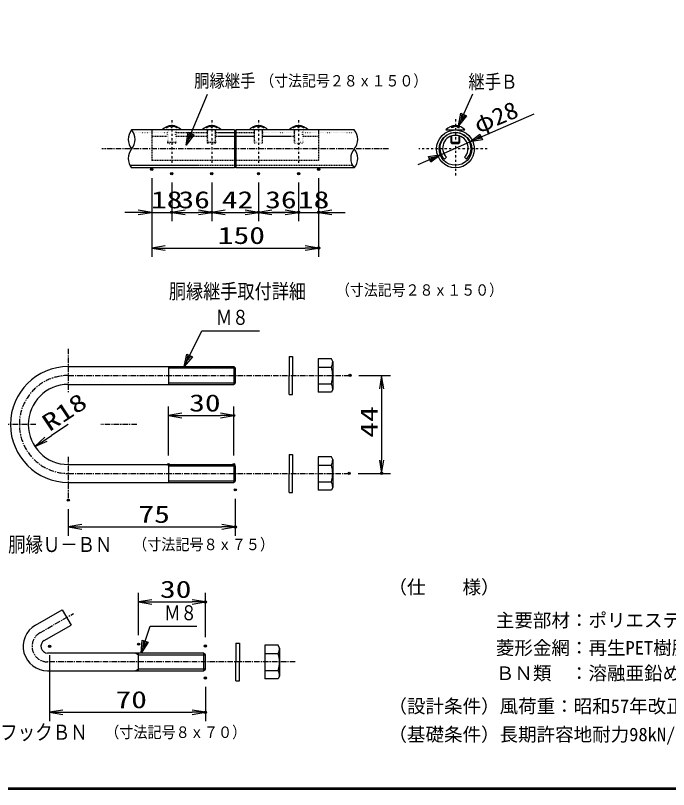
# Model space of a CAD drawing. Units: millimetres, scale not verified, with parts at other scales. Extents: x -2950 to 2950, y -2100 to 2100.
# Drawn here: x -614 to 853, y -1950 to -212 of the extents above; entities that cross this region are included whole.
import ezdxf
from ezdxf.enums import TextEntityAlignment as Align

# ---------------------------------------------------------------- set-up
doc = ezdxf.new("R2010")
doc.units = ezdxf.units.MM
doc.header["$LTSCALE"] = 10
doc.header["$PDMODE"] = 32
doc.header["$PDSIZE"] = 5
for name, pattern in [('USER1', [2, 1.25, -0.25, 0.25, -0.25]), ('USER2', [0.26, 0.01, -0.25]), ('USER3', [1.01, 0.5, -0.25, 0.01, -0.25]), ('USER4', [0.375, 0.25, -0.125])]:
    doc.linetypes.add(name, pattern=pattern)
for name, color, linetype, lineweight in [('0-0_1', 7, 'Continuous', 25), ('0-2_0', 7, 'Continuous', 25), ('0-4_EXTCNT-L', 4, 'Continuous', 25), ('0-5_WAKU', 7, 'Continuous', 25), ('0-6_D-TTL-TXT', 7, 'Continuous', 25)]:
    doc.layers.add(name, color=color, linetype=linetype, lineweight=lineweight)
doc.layers.add('0-3_DEFPOINTS', color=7, linetype='Continuous')
doc.styles.add('ＭＳ ゴシック', font='')
doc.styles.get('ＭＳ ゴシック').set_extended_font_data('MS Gothic')

# ---------------------------------------------------------------- blocks, each defined once
blk = doc.blocks.new('DARROWS')
at = {"layer": '0-2_0', "color": 2}
blk.add_line((0, 0), (-9.991, 0), dxfattribs=at)
blk.add_lwpolyline([(-10, -1.667), (0, 0), (-10, 1.667)], dxfattribs=at)

msp = doc.modelspace()

# ---------------------------------------------------------------- linework, layer by layer
at = {"layer": '0-0_1', "color": 4}
for p, q in [((-230.89, -502.82), (-183.15, -388.98)), ((380.95, -459.97), (413.13, -388)), ((406.11, -495.81), (550.64, -432.58)), ((366.05, -469.85), (366.05, -469.09)), ((382.04, -469.09), (382.04, -469.85)), ((366.05, -499.09), (366.05, -482.22)), ((382.04, -482.22), (382.04, -499.09)), ((341.98, -523.87), (406.11, -495.81)), ((-270.63, -1003.47), (-120.63, -1003.47)), ((-270.63, -1036.97), (-120.63, -1036.97)), ((-270.63, -1223.47), (-120.63, -1223.47)), ((-270.63, -1256.97), (-120.63, -1256.97)), ((-344.66, -1643.44), (-337.74, -1647.44)), ((-337.74, -1647.44), (-187.74, -1647.44)), ((-337.74, -1679.44), (-344.66, -1683.44)), ((-187.74, -1679.44), (-337.74, -1679.44))]:
    msp.add_line(p, q, dxfattribs=at)
at = {"layer": '0-0_1', "color": 4, "linetype": 'USER3'}
for p, q in [((-263.38, -447.09), (-263.38, -547.09)), ((-173.38, -447.09), (-173.38, -547.09)), ((-68.38, -447.09), (-68.38, -547.09)), ((21.62, -447.09), (21.62, -547.09)), ((374.05, -445), (374.05, -571.46)), ((445.5, -511.59), (291.92, -511.59))]:
    msp.add_line(p, q, dxfattribs=at)
at = {"layer": '0-0_1'}
for p, q in [((-122.13, -469.09), (-353.38, -469.09)), ((-275.8, -463.59), (-277.61, -463.59)), ((-265.25, -463.09), (-265.25, -462.41)), ((-264.75, -463.59), (-262, -463.59)), ((-261.5, -463.09), (-261.5, -462.41)), ((-249.14, -463.59), (-250.96, -463.59)), ((-185.8, -463.59), (-187.61, -463.59)), ((-175.25, -463.09), (-175.25, -462.41)), ((-174.75, -463.59), (-172, -463.59)), ((-171.5, -463.09), (-171.5, -462.41)), ((-159.14, -463.59), (-160.96, -463.59)), ((-122.13, -469.09), (-122.13, -554.09)), ((146.62, -469.09), (-119.63, -469.09)), ((-119.63, -469.09), (-119.63, -554.09)), ((-80.8, -463.59), (-82.61, -463.59)), ((-70.25, -463.09), (-70.25, -462.41)), ((-69.75, -463.59), (-67, -463.59)), ((-66.5, -463.09), (-66.5, -462.41)), ((-54.14, -463.59), (-55.96, -463.59)), ((9.2, -463.59), (7.39, -463.59)), ((19.75, -463.09), (19.75, -462.41)), ((20.25, -463.59), (23, -463.59)), ((23.5, -463.09), (23.5, -462.41)), ((35.86, -463.59), (34.04, -463.59)), ((352.79, -469.09), (395.3, -469.09)), ((364.05, -469.09), (364.05, -470.28)), ((368.45, -463.59), (364.55, -463.59)), ((379.64, -463.59), (383.54, -463.59)), ((384.04, -470.28), (384.04, -469.09)), ((-122.13, -474.84), (-119.63, -474.84)), ((-122.13, -474.84), (-119.63, -474.84)), ((364.05, -482.88), (364.05, -497.09)), ((366.05, -499.09), (382.04, -499.09)), ((-119.63, -537.57), (-122.13, -537.57)), ((-119.63, -537.57), (-122.13, -537.57)), ((349.3, -534.59), (353.72, -530.17)), ((394.37, -530.17), (398.79, -534.59)), ((-122.13, -554.09), (-353.38, -554.09)), ((146.62, -554.09), (-119.63, -554.09)), ((95.37, -982.61), (65.76, -982.61)), ((65.76, -982.61), (65.76, -1057.61)), ((98.26, -988.86), (95.37, -982.61)), ((-495.63, -1000.22), (-123.88, -1000.22)), ((-270.63, -1000.22), (-270.63, -1040.22)), ((-120.63, -1003.47), (-123.88, -1000.22)), ((-123.88, -1000.22), (-123.88, -1040.22)), ((-120.63, -1003.47), (-120.63, -1036.97)), ((65.76, -1001.37), (95.37, -1001.37)), ((-495.63, -1040.22), (-123.88, -1040.22)), ((-120.63, -1036.97), (-123.88, -1040.22)), ((65.76, -1038.84), (95.37, -1038.84)), ((95.37, -1202.61), (65.76, -1202.61)), ((65.76, -1202.61), (65.76, -1277.61)), ((98.26, -1208.86), (95.37, -1202.61)), ((-495.63, -1220.22), (-123.88, -1220.22)), ((-270.63, -1220.22), (-270.63, -1260.22)), ((-120.63, -1223.47), (-123.88, -1220.22)), ((-123.88, -1220.22), (-123.88, -1260.22)), ((-120.63, -1223.47), (-120.63, -1256.97)), ((65.76, -1221.37), (95.37, -1221.37)), ((-495.63, -1260.22), (-123.88, -1260.22)), ((-120.63, -1256.97), (-123.88, -1260.22)), ((65.76, -1258.84), (95.37, -1258.84)), ((-569.61, -1580.81), (-509.53, -1546.12)), ((-509.53, -1546.12), (-489.53, -1580.76)), ((-549.61, -1615.45), (-489.53, -1580.76)), ((-53.85, -1626.05), (-53.85, -1701.05)), ((-24.23, -1626.05), (-53.85, -1626.05)), ((-21.35, -1632.3), (-24.23, -1626.05)), ((-337.74, -1683.44), (-337.74, -1643.44)), ((-187.74, -1679.44), (-187.74, -1647.44)), ((-53.85, -1644.81), (-24.23, -1644.81)), ((-542.11, -1683.44), (-191.74, -1683.44)), ((-53.85, -1682.29), (-24.23, -1682.29))]:
    msp.add_line(p, q, dxfattribs=at)
at = {"layer": '0-0_1', "linetype": 'USER4'}
for p, q in [((-308.38, -469.09), (-308.38, -537.57)), ((-183.38, -469.09), (-183.38, -497.09)), ((-78.38, -469.09), (-78.38, -497.09)), ((11.62, -469.09), (11.62, -497.09)), ((66.62, -469.09), (66.62, -537.57)), ((-308.38, -482.84), (-273.38, -482.84)), ((-253.38, -474.84), (-183.38, -474.84)), ((-253.38, -482.84), (-183.38, -482.84)), ((-163.38, -474.84), (-122.13, -474.84)), ((-163.38, -482.84), (-78.38, -482.84)), ((-119.63, -474.84), (-78.38, -474.84)), ((-58.38, -482.84), (11.62, -482.84)), ((31.62, -482.84), (66.62, -482.84)), ((-253.38, -497.09), (-273.38, -497.09)), ((-255.38, -499.09), (-253.38, -497.09)), ((-122.13, -537.57), (-308.38, -537.57)), ((66.62, -537.57), (-119.63, -537.57)), ((-357.32, -548.34), (-122.13, -548.34)), ((-119.63, -548.34), (142.68, -548.34))]:
    msp.add_line(p, q, dxfattribs=at)
at = {"layer": '0-0_1', "linetype": 'USER2'}
for p, q in [((-273.38, -469.09), (-273.38, -497.09)), ((-253.38, -497.09), (-253.38, -469.09)), ((-349.44, -474.84), (-273.38, -474.84)), ((-58.38, -474.84), (11.62, -474.84)), ((31.62, -474.84), (150.56, -474.84)), ((-273.38, -497.09), (-271.38, -499.09)), ((-271.38, -499.09), (-255.38, -499.09)), ((-181.38, -499.09), (-165.38, -499.09)), ((-76.38, -499.09), (-60.38, -499.09)), ((13.62, -499.09), (29.62, -499.09))]:
    msp.add_line(p, q, dxfattribs=at)
at = {"layer": '0-0_1', "color": 4, "linetype": 'USER2'}
for p, q in [((-271.38, -499.09), (-271.38, -469.09)), ((-255.38, -469.09), (-255.38, -499.09)), ((-181.38, -499.09), (-181.38, -469.09)), ((-76.38, -499.09), (-76.38, -469.09)), ((13.62, -499.09), (13.62, -469.09)), ((29.62, -469.09), (29.62, -499.09))]:
    msp.add_line(p, q, dxfattribs=at)
at = {"layer": '0-0_1', "color": 4, "linetype": 'USER4'}
for p, q in [((-165.38, -469.09), (-165.38, -499.09)), ((-60.38, -469.09), (-60.38, -499.09))]:
    msp.add_line(p, q, dxfattribs=at)
at = {"layer": '0-0_1', "color": 4, "linetype": 'USER1'}
for p, q in [((223.35, -511.59), (-420, -511.59)), ((-495.63, -960.22), (-495.63, -1057.46)), ((0.34, -977.72), (8.34, -977.72)), ((-495.63, -1020.22), (134.52, -1020.22)), ((0.34, -1062.72), (8.34, -1062.72)), ((-568.38, -1130.22), (-679.27, -1130.22)), ((-341.42, -1130.22), (-422.88, -1130.22)), ((0.34, -1197.72), (8.34, -1197.72)), ((-495.63, -1202.97), (-495.63, -1300.22)), ((-495.63, -1240.22), (134.52, -1240.22)), ((0.34, -1282.72), (8.34, -1282.72)), ((-559.61, -1598.13), (-484.16, -1554.57)), ((-119.27, -1621.05), (-111.27, -1621.05)), ((14.18, -1663.44), (-542.11, -1663.44)), ((-119.27, -1706.05), (-111.27, -1706.05))]:
    msp.add_line(p, q, dxfattribs=at)
at = {"layer": '0-0_1', "color": 4}
for points in [[(398.77, -437.26), (380.95, -459.97), (385.99, -431.55)], [(-213.61, -479.71), (-230.89, -502.82), (-226.52, -474.29)], [(434.57, -491), (406.11, -495.81), (428.96, -478.17)], [(-216.85, -978.3), (-235.63, -1000.22), (-229.37, -972.04)], [(-316.24, -1619.09), (-331.74, -1643.44), (-329.52, -1614.66)]]:
    msp.add_lwpolyline(points, close=True, dxfattribs=at)
for points in [[(395.57, -435.83), (386.66, -447.19), (389.18, -432.98)], [(-216.83, -478.36), (-225.48, -489.91), (-223.29, -475.65)], [(433.17, -487.79), (418.94, -490.2), (430.36, -481.38)], [(290.67, -546.31), (341.98, -523.87), (319.13, -541.5), (313.52, -528.67), (341.98, -523.87)], [(314.92, -531.88), (329.15, -529.48), (317.73, -538.29)], [(-235.63, -1000.22), (-195.63, -920.22), (-66.13, -920.22)], [(-219.98, -976.74), (-229.37, -987.69), (-226.24, -973.61)], [(-331.74, -1643.44), (-311.74, -1583.44), (-206.62, -1583.44)], [(-319.56, -1617.98), (-327.31, -1630.16), (-326.2, -1615.77)]]:
    msp.add_lwpolyline(points, dxfattribs=at)
at = {"layer": '0-0_1', "linetype": 'USER2'}
for points in [[(-165.38, -499.09), (-163.38, -497.09), (-163.38, -469.09)], [(-60.38, -499.09), (-58.38, -497.09), (-58.38, -469.09)], [(29.62, -499.09), (31.62, -497.09), (31.62, -469.09)], [(-58.38, -497.09), (-78.38, -497.09), (-76.38, -499.09)], [(31.62, -497.09), (11.62, -497.09), (13.62, -499.09)]]:
    msp.add_lwpolyline(points, dxfattribs=at)
at = {"layer": '0-0_1'}
for points in [[(382.04, -499.09), (384.04, -497.09), (384.04, -482.88)], [(384.04, -497.09), (364.05, -497.09), (366.05, -499.09)], [(98.26, -988.86), (98.26, -1051.36), (95.37, -1057.61), (65.76, -1057.61)], [(98.26, -1208.86), (98.26, -1271.36), (95.37, -1277.61), (65.76, -1277.61)], [(-21.35, -1632.3), (-21.35, -1694.8), (-24.23, -1701.05), (-53.85, -1701.05)], [(-187.74, -1647.44), (-191.74, -1643.44), (-542.11, -1643.44)], [(-191.74, -1643.44), (-191.74, -1683.44), (-187.74, -1679.44)]]:
    msp.add_lwpolyline(points, dxfattribs=at)
at = {"layer": '0-0_1', "linetype": 'USER4'}
msp.add_lwpolyline([(-163.38, -497.09), (-183.38, -497.09), (-181.38, -499.09)], dxfattribs=at)
at = {"layer": '0-0_1'}
for radius in [42.5, 36.75]:
    msp.add_circle((374.05, -511.59), radius, dxfattribs=at)
at = {"layer": '0-0_1', "color": 4}
for centre, start, end in [((-328.52, -490.34), 139.4792, 220.5208), ((-378.24, -490.34), 319.47919, 40.52081), ((121.76, -490.34), 319.47919, 40.52081), ((-328.52, -532.84), 139.4792, 220.5208), ((171.48, -532.84), 139.4792, 220.5208), ((121.76, -532.84), 319.47919, 40.52081)]:
    msp.add_arc(centre, 32.71, start, end, dxfattribs=at)
at = {"layer": '0-0_1'}
for centre, radius, start, end in [((-263.38, -486.67), 27.58, 39.59774, 140.40219), ((-275.8, -458.59), 5, 270, 293.8663), ((-263.38, -486.67), 25.7, 97.34254, 113.86456), ((-266.5, -462.41), 1.25, 0, 97.33578), ((-260.25, -462.41), 1.25, 82.66415, 179.99992), ((-263.38, -486.67), 25.7, 66.13536, 82.65806), ((-250.96, -458.59), 5, 246.13379, 270), ((-173.38, -486.67), 27.58, 39.59774, 140.40219), ((-185.8, -458.59), 5, 270, 293.8663), ((-173.38, -486.67), 25.7, 97.34254, 113.86456), ((-176.5, -462.41), 1.25, 0, 97.33578), ((-170.25, -462.41), 1.25, 82.66415, 179.99992), ((-173.38, -486.67), 25.7, 66.13536, 82.65806), ((-160.96, -458.59), 5, 246.13379, 270), ((-68.38, -486.67), 27.58, 39.59774, 140.40219), ((-80.8, -458.59), 5, 270, 293.8663), ((-68.38, -486.67), 25.7, 97.34254, 113.86456), ((-71.5, -462.41), 1.25, 0, 97.33578), ((-65.25, -462.41), 1.25, 82.66415, 179.99992), ((-68.38, -486.67), 25.7, 66.13536, 82.65806), ((-55.96, -458.59), 5, 246.13379, 270), ((21.62, -486.67), 27.58, 39.59774, 140.40219), ((9.2, -458.59), 5, 270, 293.8663), ((21.62, -486.67), 25.7, 97.34254, 113.86456), ((18.5, -462.41), 1.25, 0, 97.33578), ((24.75, -462.41), 1.25, 82.66415, 179.99992), ((21.62, -486.67), 25.7, 66.13536, 82.65806), ((34.04, -458.59), 5, 246.13379, 270), ((374.05, -486.67), 27.58, 39.59774, 140.40219), ((380.76, -483.53), 25.7, 116.31644, 129.10608), ((381.99, -485.41), 25.7, 108.00024, 121.90467), ((366.1, -485.41), 25.7, 58.09526, 71.99968), ((367.33, -483.53), 25.7, 50.89385, 63.68348), ((374.05, -509.84), 35, 314.99966, 224.99988), ((374.05, -509.84), 28.75, 315.00003, 225.00025), ((69.69, -988.86), 28.57, 334.02008, 0.00015), ((-495.63, -1130.22), 130, 90.0001, 270), ((36.02, -1020.11), 62.24, 342.48126, 17.51895), ((-495.63, -1130.22), 90, 90, 270), ((69.69, -1051.36), 28.57, 0, 25.98006), ((69.69, -1208.86), 28.57, 334.02008, 0.00015), ((36.02, -1240.11), 62.24, 342.48126, 17.51895), ((69.69, -1271.36), 28.57, 0, 25.98006), ((-542.11, -1628.44), 55, 119.99996, 270), ((-542.11, -1628.44), 15, 119.99995, 270), ((-49.91, -1632.3), 28.57, 334.02035, 0.00031), ((-83.59, -1663.55), 62.24, 342.48138, 17.51907), ((-49.91, -1694.8), 28.57, 0, 25.9802)]:
    msp.add_arc(centre, radius, start, end, dxfattribs=at)
at = {"layer": '0-0_1', "color": 4, "linetype": 'USER1'}
for centre, radius, start in [((-495.63, -1130.22), 110, 90), ((-542.11, -1628.44), 35, 119.99998)]:
    msp.add_arc(centre, radius, start, 270, dxfattribs=at)
at = {"layer": '0-3_DEFPOINTS'}
for p in [(-308.38, -557.57), (66.62, -557.57), (-263.38, -567.09), (-173.38, -567.09), (-68.38, -567.09), (21.62, -567.09), (-263.38, -654.09), (-173.38, -654.09), (-68.38, -654.09), (21.62, -654.09), (66.62, -654.09), (66.62, -734.09), (136.93, -1020.11), (-123.88, -1110.22), (-270.63, -1220.22), (-123.88, -1220.22), (135.36, -1240.11), (208.26, -1240.11), (-120.63, -1276.97), (-495.63, -1300.22), (-120.63, -1360.22), (-187.74, -1528.64), (-537.74, -1628.44), (-337.74, -1623.44), (-187.74, -1627.44), (-187.74, -1699.44), (-187.74, -1776.44)]:
    msp.add_point(p, dxfattribs=at)
at = {"layer": '0-4_EXTCNT-L', "color": 1}
for p, q in [((-308.38, -577.57), (-308.38, -754.09)), ((-308.38, -577.57), (-308.38, -674.09)), ((-263.38, -587.09), (-263.38, -674.09)), ((-263.38, -587.09), (-263.38, -674.09)), ((-173.38, -587.09), (-173.38, -674.09)), ((-173.38, -587.09), (-173.38, -674.09)), ((-68.38, -587.09), (-68.38, -674.09)), ((-68.38, -587.09), (-68.38, -674.09)), ((21.62, -587.09), (21.62, -674.09)), ((21.62, -587.09), (21.62, -674.09)), ((66.62, -577.57), (66.62, -754.09)), ((66.62, -577.57), (66.62, -674.09)), ((156.93, -1020.11), (228.26, -1020.11)), ((-270.63, -1200.22), (-270.63, -1090.22)), ((-123.88, -1200.22), (-123.88, -1090.22)), ((155.36, -1240.11), (228.26, -1240.11)), ((-120.63, -1296.97), (-120.63, -1380.22)), ((-495.63, -1320.22), (-495.63, -1380.22)), ((-337.74, -1603.44), (-337.74, -1508.64)), ((-187.74, -1607.44), (-187.74, -1508.64)), ((-537.74, -1648.44), (-537.74, -1796.44)), ((-187.74, -1719.44), (-187.74, -1796.44))]:
    msp.add_line(p, q, dxfattribs=at)
at = {"layer": '0-4_EXTCNT-L', "color": 2}
for p, q in [((-338.38, -654.09), (-368.38, -654.09)), ((-308.38, -654.09), (-263.38, -654.09)), ((-233.38, -654.09), (-203.38, -654.09)), ((-233.38, -654.09), (-203.38, -654.09)), ((-143.38, -654.09), (-98.38, -654.09)), ((-38.38, -654.09), (-8.38, -654.09)), ((-8.38, -654.09), (-38.38, -654.09)), ((21.62, -654.09), (66.62, -654.09)), ((96.62, -654.09), (126.62, -654.09)), ((-278.38, -734.09), (36.62, -734.09)), ((208.26, -1050.11), (208.26, -1210.11)), ((-240.63, -1110.22), (-153.88, -1110.22)), ((-495.63, -1130.22), (-533.19, -1155)), ((-545.71, -1163.26), (-533.19, -1155)), ((-465.63, -1360.22), (-150.63, -1360.22)), ((-307.74, -1528.64), (-217.74, -1528.64)), ((-507.74, -1776.44), (-217.74, -1776.44))]:
    msp.add_line(p, q, dxfattribs=at)
at = {"layer": '0-4_EXTCNT-L'}
for p, q in [((0.34, -977.72), (0.34, -1020.22)), ((8.34, -977.72), (8.34, -1020.22)), ((0.34, -1062.72), (0.34, -1020.22)), ((8.34, -1062.72), (8.34, -1020.22)), ((0.34, -1197.72), (0.34, -1240.22)), ((8.34, -1197.72), (8.34, -1240.22)), ((0.34, -1282.72), (0.34, -1240.22)), ((8.34, -1282.72), (8.34, -1240.22)), ((-119.27, -1621.05), (-119.27, -1663.55)), ((-111.27, -1621.05), (-111.27, -1663.55)), ((-119.27, -1706.05), (-119.27, -1663.55)), ((-111.27, -1706.05), (-111.27, -1663.55))]:
    msp.add_line(p, q, dxfattribs=at)
at = {"layer": '0-5_WAKU'}
msp.add_lwpolyline([(-2699.97, 1950.13), (2800.03, 1950.13), (2800.03, -1949.87), (-2699.97, -1949.87)], close=True, dxfattribs=at)
for points in [[(2798.7, 1948.8), (2798.7, -1948.54), (-2698.64, -1948.54)], [(2797.36, 1947.46), (2797.36, -1947.2), (-2697.3, -1947.2)]]:
    msp.add_lwpolyline(points, dxfattribs=at)

# ---------------------------------------------------------------- block references
at = {"layer": '0-4_EXTCNT-L', "xscale": 3, "yscale": 3}
for p in [(-308.38, -654.09), (-173.38, -654.09), (-68.38, -654.09), (21.62, -654.09), (21.62, -654.09), (66.62, -734.09), (-123.88, -1110.22), (-120.63, -1360.22), (-187.74, -1528.64), (-187.74, -1776.44)]:
    msp.add_blockref('DARROWS', p, dxfattribs=at)
for p, rotation in [((-263.38, -654.09), 180), ((-263.38, -654.09), 180), ((-173.38, -654.09), 180), ((-68.38, -654.09), 180), ((66.62, -654.09), 180), ((-308.38, -734.09), 180), ((208.26, -1020.11), 90), ((-270.63, -1110.22), 180), ((-570.75, -1179.78), 213.41655), ((208.26, -1240.11), 270), ((-495.63, -1360.22), 180), ((-337.74, -1528.64), 180), ((-537.74, -1776.44), 180)]:
    msp.add_blockref('DARROWS', p, dxfattribs=dict(at, rotation=rotation))

# ---------------------------------------------------------------- texts
at = {"layer": '0-0_1', "color": 4, "style": 'ＭＳ ゴシック'}
for s, height, width, p in [('胴縁継手', 29.69, 0.85, (-212.89, -382.32)), ('（寸法記号２８ｘ１５０）', 25.47, 0.9, (-64.39, -379)), ('継手Ｂ', 31.6, 0.85, (403.24, -385.94)), ('胴縁継手取付詳細', 33.22, 0.85, (-269.75, -857.74)), ('（寸法記号２８ｘ１５０）', 25.47, 0.9, (105.75, -848.75)), ('Ｍ８', 33.65, 0.8, (-164.13, -916.69)), ('胴縁Ｕ－ＢＮ', 33.65, 0.85, (-630.74, -1426.68)), ('（寸法記号８ｘ７５）', 25.81, 0.9, (-350.24, -1420.17)), ('Ｍ８', 33.65, 0.8, (-280.24, -1579.92)), ('フックＢＮ', 33.96, 0.85, (-648.85, -1848.43)), ('（寸法記号８ｘ７０）', 25.81, 0.9, (-412.85, -1841.86))]:
    msp.add_text(s, height=height, dxfattribs=dict(at, width=width)).set_placement(p, align=Align.BOTTOM_LEFT)
at = {"layer": '0-2_0', "color": 3, "style": 'ＭＳ ゴシック', "width": 1.1}
msp.add_text('φ28', height=38.49, rotation=22.703, dxfattribs=at).set_placement((430.01, -488.21), align=Align.BOTTOM_LEFT)
at = {"layer": '0-4_EXTCNT-L', "color": 3, "style": 'ＭＳ ゴシック', "width": 1.35}
for s, p in [('18', (-309.88, -656.49)), ('36', (-248.38, -656.49)), ('42', (-150.88, -656.49)), ('36', (-53.38, -656.49)), ('18', (20.12, -656.49)), ('150', (-159.88, -736.49)), ('30', (-224.25, -1112.62)), ('75', (-338.13, -1362.62)), ('30', (-289.74, -1531.04)), ('70', (-389.74, -1778.84))]:
    msp.add_text(s, height=38.49, dxfattribs=at).set_placement(p, align=Align.BOTTOM_LEFT)
for s, rotation, p in [('R18', 33.417, (-531.83, -1157.11)), ('44', 90, (210.66, -1160.11))]:
    msp.add_text(s, height=38.49, rotation=rotation, dxfattribs=at).set_placement(p, align=Align.BOTTOM_LEFT)
at = {"layer": '0-6_D-TTL-TXT', "style": 'ＭＳ ゴシック'}
for s, p in [('（仕\u3000\u3000様）', (223.57, -1519.74)), ('主要部材：ポリエステル樹脂静電粉体塗装', (464.88, -1594.28)), ('菱形金網：再生PET樹脂被覆鉄線', (464.88, -1656.13)), ('ＢＮ類\u3000：溶融亜鉛めっき', (464.88, -1713.22)), ('（設計条件）風荷重：昭和57年改正 建築基準法・同施行令に基づく風圧力に準拠。', (223.57, -1787.21)), ('（基礎条件）長期許容地耐力98kN/m の場合。', (223.57, -1850.59))]:
    msp.add_text(s, height=30.5, dxfattribs=at).set_placement(p, align=Align.BOTTOM_LEFT)

doc.saveas('drawing.dxf')
